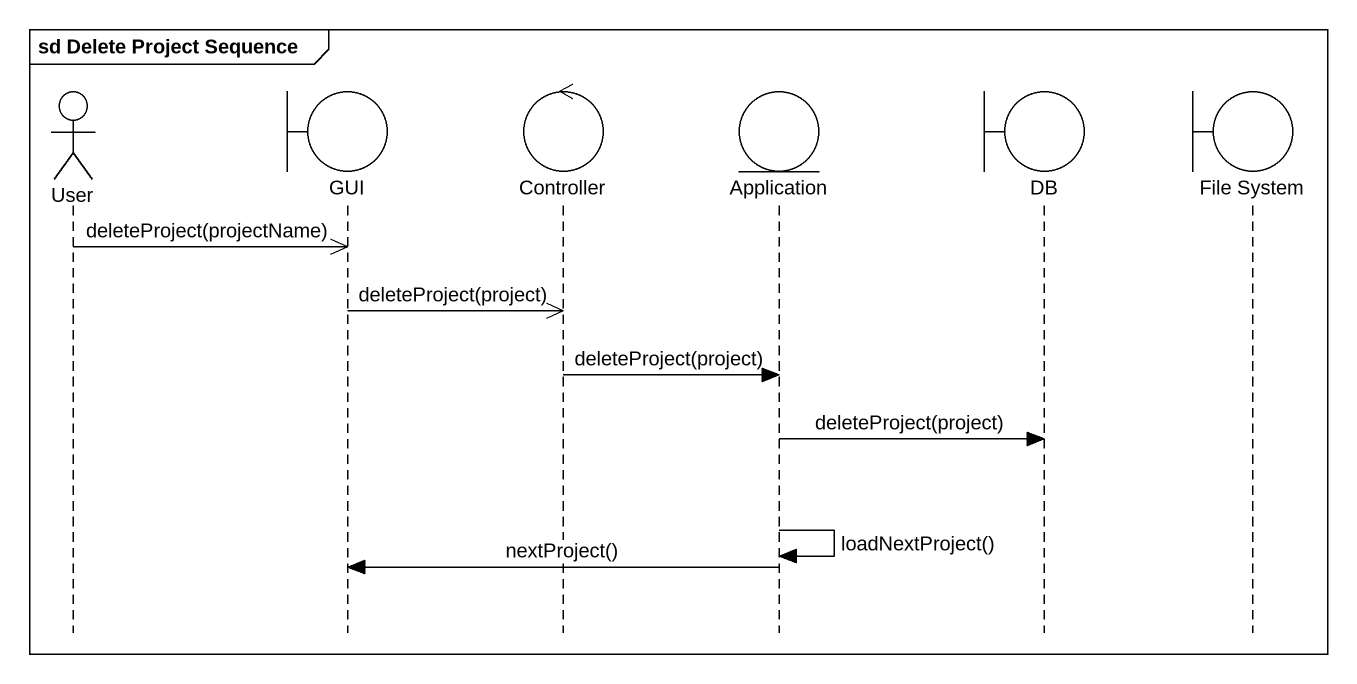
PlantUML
@startuml
mainframe sd Delete Project Sequence
hide footbox
actor User
boundary GUI
control Controller
entity Application
boundary DB
boundary "File System" as File_System

User ->> GUI : deleteProject(projectName)
GUI ->> Controller : deleteProject(project)
Controller -> Application : deleteProject(project)
Application -> DB : deleteProject(project)
Application -> Application : loadNextProject()
Application -> GUI : nextProject()
@enduml
